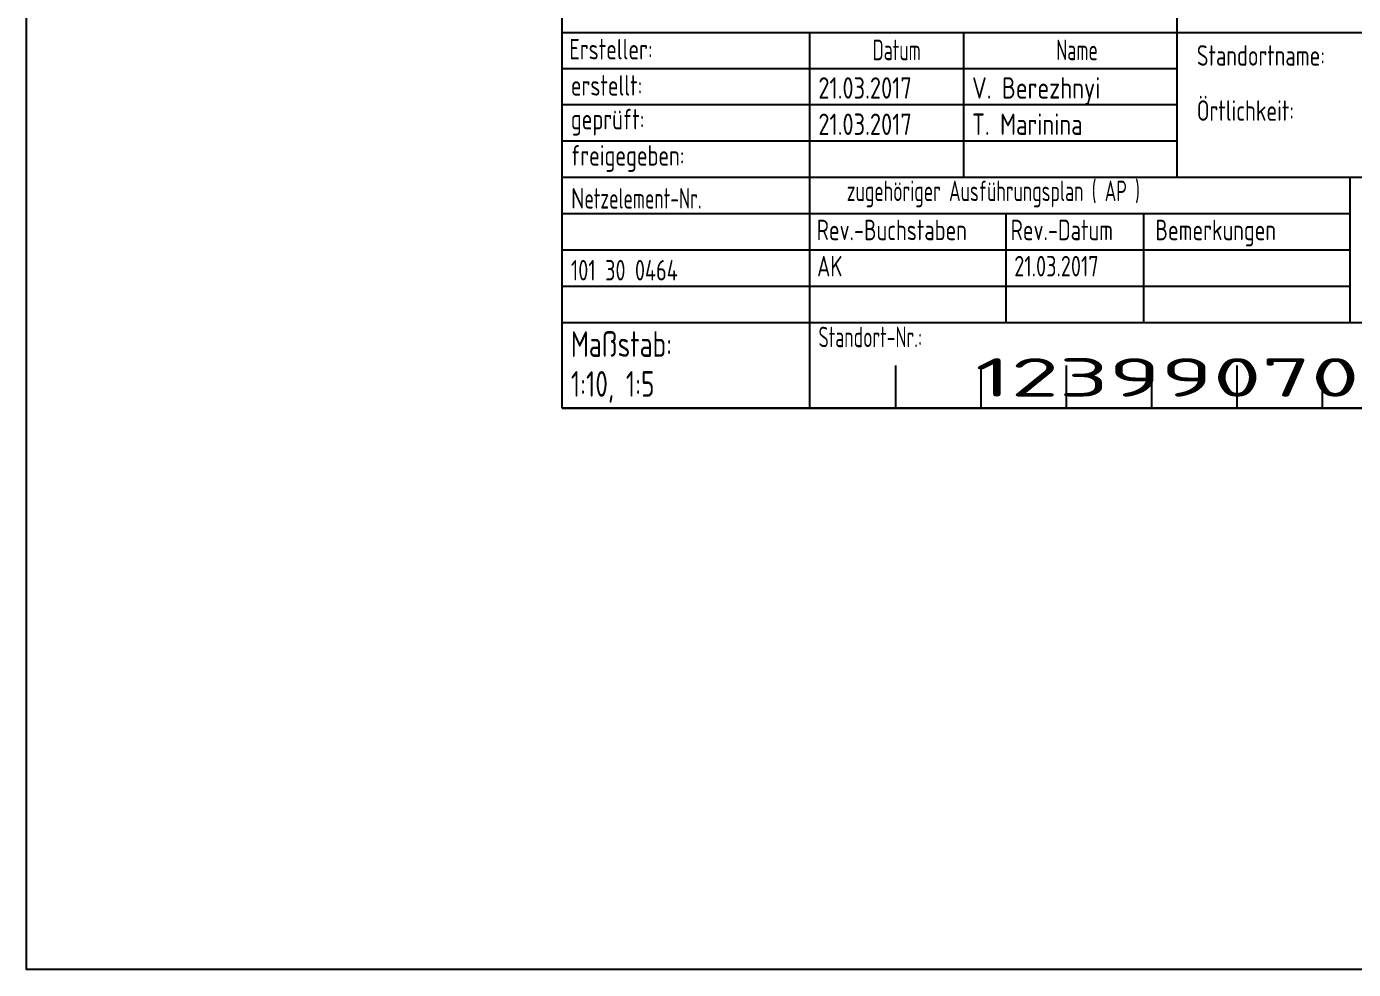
# Model space of a CAD drawing. Header units: millimetres. Extents: x -6273 to 60188, y -6573 to 16187.
# Drawn here: x -6273 to 9266, y -6573 to 4469 of the extents above; entities that cross this region are included whole.
import ezdxf
from ezdxf.enums import TextEntityAlignment as Align

# ---------------------------------------------------------------- set-up
doc = ezdxf.new("R2010")
doc.units = ezdxf.units.MM
doc.header["$LTSCALE"] = 0.4
doc.layers.add('00_Rahmen_Schriftfeld', color=7, linetype='Continuous', lineweight=25)
doc.layers.add('Plankopf', color=255, linetype='Continuous')
doc.styles.get("Standard").update_dxf_attribs({"font": 'isocp.shx', "width": 0.85})
doc.styles.add('STO-Nr', font='isoct.shx')

# ---------------------------------------------------------------- blocks, each defined once
blk = doc.blocks.new('Schriftfeld')
at = {"color": 0, "linetype": 'ByBlock', "lineweight": 50, "width": 0.85}
for tag, p in [('STO-NAME', (9800, 4050)), ('STO-STRASSE', (9800, 3200)), ('STO-ORT', (9800, 2775))]:
    blk.add_attdef(tag, p, '', height=275, dxfattribs=at)
at = {"color": 0, "linetype": 'ByBlock', "lineweight": -2, "width": 0.85}
for tag, p in [('DATUM-ERSTELLT', (3000, 3625)), ('NAME-ERSTELLT', (4800, 3625)), ('DATUM-GEPRÜFT', (3000, 3200)), ('NAME-GEPRÜFT', (4800, 3200)), ('DATUM-FREIGEGEBEN', (3000, 2775)), ('NAME-FREIGEGEBEN', (4800, 2775))]:
    blk.add_attdef(tag, p, '', height=250, dxfattribs=at)
at = {"color": 0, "linetype": 'ByBlock', "lineweight": 50, "width": 0.85}
for tag, height, p in [('BLATT-ANZAHL', 275, (18000, 2700)), ('REVISION', 450, (18000, 0)), ('PLANART', 275, (14700, 0))]:
    blk.add_attdef(tag, text='', height=height, dxfattribs=at).set_placement(p, align=Align.BOTTOM_CENTER)
at = {"color": 0, "linetype": 'ByBlock', "lineweight": 100, "style": 'STO-Nr', "width": 2.05}
blk.add_attdef('STO-NR', text='', height=450, dxfattribs=at).set_placement((7400, 0), align=Align.BOTTOM_CENTER)

msp = doc.modelspace()

# ---------------------------------------------------------------- linework, layer by layer
msp.add_lwpolyline([(-6272.77, 16186.97), (26957.44, 16186.97), (26957.44, -6573.32), (-6272.77, -6573.32)], close=True)
at = {"layer": '00_Rahmen_Schriftfeld', "color": 7}
for p, q in [((3901.66, 500.71), (3901.66, 0.71)), ((4901.66, 500.71), (4901.66, 0.71)), ((5901.66, 500.71), (5901.66, 0.71)), ((6901.66, 500.71), (6901.66, 0.71)), ((7901.66, 500.71), (7901.66, 0.71)), ((8901.66, 500.71), (8901.66, 0.71)), ((18500, 0), (0, 0))]:
    msp.add_line(p, q, dxfattribs=at)
at = {"layer": 'Plankopf', "color": 254}
for p, q in [((1.66, 0.71), (1.66, 10800.71)), ((7201.66, 2700.71), (7201.66, 5700.71)), ((1.66, 4400.71), (18501.66, 4400.71)), ((2901.66, 0.71), (2901.66, 4400.71)), ((4701.66, 2700.71), (4701.66, 4400.71)), ((7201.66, 3975.71), (1.66, 3975.71)), ((7201.66, 3550.71), (1.66, 3550.71)), ((7201.66, 3125.71), (1.66, 3125.71)), ((18501.66, 2700.71), (1.66, 2700.71)), ((9226.66, 1000.71), (9226.66, 2700.71)), ((9226.66, 2275.71), (1.66, 2275.71)), ((5194.02, 2275.71), (5194.02, 1000.71)), ((6809.01, 2275.71), (6809.01, 1000.71)), ((9226.66, 1850.71), (1.66, 1850.71)), ((9226.66, 1425.71), (1.66, 1425.71)), ((18501.66, 1000.71), (1.66, 1000.71)), ((0, 0), (18500, 0))]:
    msp.add_line(p, q, dxfattribs=at)

# ---------------------------------------------------------------- block references
at = {"layer": '00_Rahmen_Schriftfeld'}
ref = msp.add_blockref('Schriftfeld', (0, 0), dxfattribs=at)
ref.add_attrib('STO-NAME', 'Wardersee', (9800, 4050), dxfattribs={"layer": '0', "color": 0, "linetype": 'ByBlock', "lineweight": 50, "height": 275, "width": 0.85})
ref.add_attrib('STO-STRASSE', 'Gut Rohlstorf', (9800, 3200), dxfattribs={"layer": '0', "color": 0, "linetype": 'ByBlock', "lineweight": 50, "height": 275, "width": 0.85})
ref.add_attrib('STO-ORT', '23821 Rohlstorf', (9800, 2775), dxfattribs={"layer": '0', "color": 0, "linetype": 'ByBlock', "lineweight": 50, "height": 275, "width": 0.85})
ref.add_attrib('STO-NR', '123990708', dxfattribs={"layer": '0', "color": 0, "linetype": 'ByBlock', "lineweight": 100, "height": 450, "style": 'STO-Nr', "width": 2.05}).set_placement((7400, 0), align=Align.BOTTOM_CENTER)
ref.add_attrib('PLANART', 'BT_101_30/31/32', dxfattribs={"layer": '0', "color": 0, "linetype": 'ByBlock', "lineweight": 50, "height": 275, "width": 0.85}).set_placement((14700, 0), align=Align.BOTTOM_CENTER)
ref.add_attrib('REVISION', 'AK', dxfattribs={"layer": '0', "color": 0, "linetype": 'ByBlock', "lineweight": 50, "height": 450, "width": 0.85}).set_placement((18000, 0), align=Align.BOTTOM_CENTER)
ref.add_attrib('BLATT-ANZAHL', '1', dxfattribs={"layer": '0', "color": 0, "linetype": 'ByBlock', "lineweight": 50, "height": 275, "width": 0.85}).set_placement((18000, 2700), align=Align.BOTTOM_CENTER)
ref.add_attrib('DATUM-ERSTELLT', '21.03.2017', (3000, 3625), dxfattribs={"layer": '0', "color": 0, "linetype": 'ByBlock', "lineweight": -2, "height": 250, "width": 0.85})
ref.add_attrib('NAME-ERSTELLT', 'V. Berezhnyi', (4800, 3625), dxfattribs={"layer": '0', "color": 0, "linetype": 'ByBlock', "lineweight": -2, "height": 250, "width": 0.85})
ref.add_attrib('DATUM-GEPRÜFT', '21.03.2017', (3000, 3200), dxfattribs={"layer": '0', "color": 0, "linetype": 'ByBlock', "lineweight": -2, "height": 250, "width": 0.85})
ref.add_attrib('NAME-GEPRÜFT', 'T. Marinina', (4800, 3200), dxfattribs={"layer": '0', "color": 0, "linetype": 'ByBlock', "lineweight": -2, "height": 250, "width": 0.85})

# ---------------------------------------------------------------- texts
at = {"layer": '00_Rahmen_Schriftfeld', "color": 7, "attachment_point": 1}
for s, insert, char_height, width in [('{\\W0.8;Ersteller:}', (83.41, 4323.9), 240, 1384.8615), ('{\\W0.7;Datum}', (3634.83, 4315.28), 240, 1384.8615), ('{\\W0.7;Name}', (5784.83, 4315.28), 240, 1384.8615), ('{\\W0.8;Standortname:}', (7432.06, 4250.71), 240, 4382.4041), ('{\\W0.8;erstellt:}', (101.66, 3900.18), 240, 1384.8615), ('{\\W0.8;Örtlichkeit:}', (7432.06, 3605.03), 240, 4382.4041), ('{\\W0.8;geprüft:}', (101.66, 3504.96), 240, 1384.8615), ('{\\W0.8;freigegeben:}', (101.66, 3079.96), 240, 1384.8615), ('{\\W0.7;zugehöriger Ausführungsplan ( AP )}', (3332.79, 2664.32), 240, 4179.5235), ('N{\\W0.7;etzelement-Nr.}', (103.64, 2577.16), 240, 1384.8615), ('{\\W0.8;Rev.-Buchstaben}', (2980.81, 2206.94), 240, 2080.2321), ('{\\W0.8;Rev.-Datum}', (5252.17, 2206.94), 240, 1384.8615), ('{\\W0.8;Bemerkungen}', (6946.88, 2206.94), 240, 1669.0684), ('{\\W0.8;\\C255;101 30 0464}', (101.66, 1735.58), 240, 1982.3248), ('{\\W0.8;AK}', (2984.84, 1783.05), 240, 1674.7812), ('{\\W0.8;21.03.2017}', (5294.02, 1783.05), 240, 1514.9869), ('{\\W0.7;Standort-Nr.:}', (3001.66, 954.15), 240, 4524.3996), ('{\\W0.8;Maßstab:}', (101.66, 900.71), 300, 1982.3248), ('{\\W0.8;1:10, 1:5}', (101.66, 433.81), 300, 1982.3248)]:
    msp.add_mtext(s, dxfattribs=dict(at, insert=insert, char_height=char_height, width=width))

doc.saveas('drawing.dxf')
